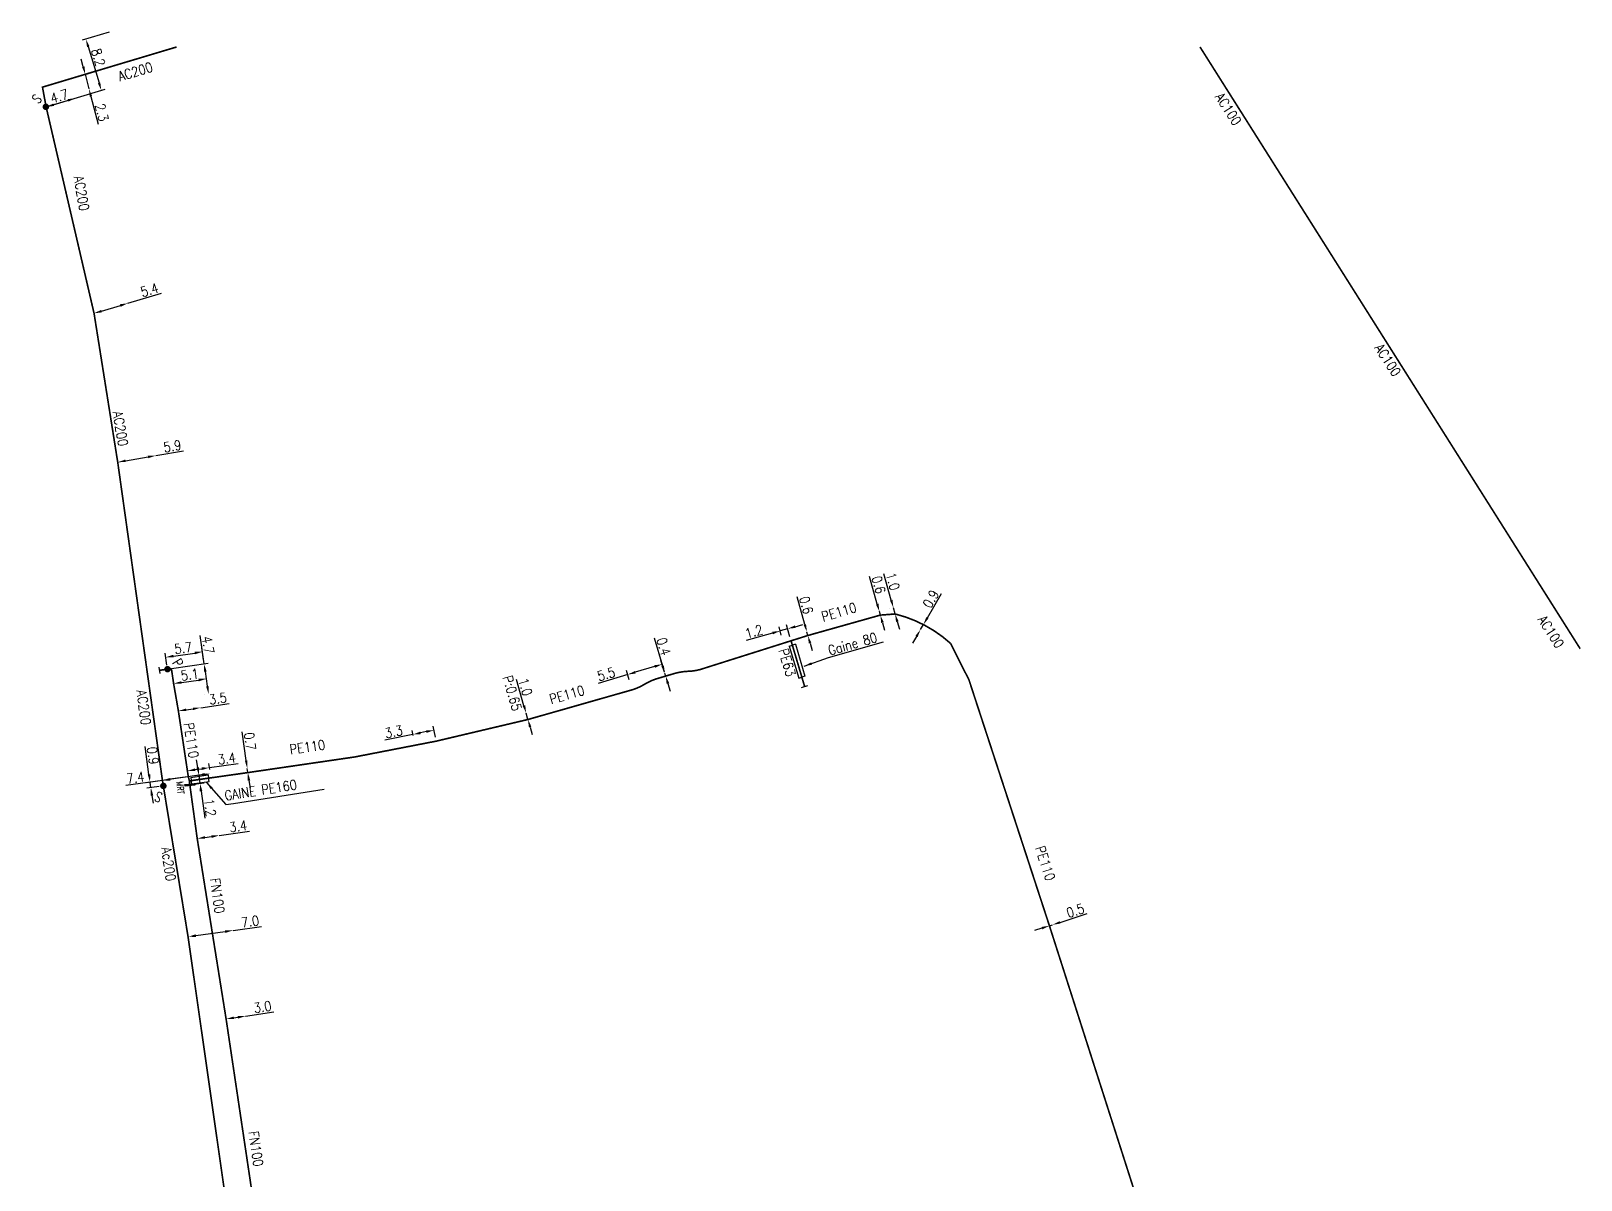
# Model space of a CAD drawing. Header units: millimetres. Extents: x 100511 to 101004, y 121645 to 122002.
# Drawn here: x 100763 to 101000.1, y 121826.7 to 122002.4 of the extents above; entities that cross this region are included whole.
import ezdxf
from ezdxf.enums import TextEntityAlignment as Align

# ---------------------------------------------------------------- set-up
doc = ezdxf.new("R2010")
doc.units = ezdxf.units.MM
doc.header["$PDMODE"] = 34
for name, pattern in [('L_25_AP', [2000, 1000, 1000]), ('L_25_FN', [2000, 1000, 1000]), ('L_25_PE', [2000, 1000, 1000])]:
    doc.linetypes.add(name, pattern=pattern)
doc.layers.get('0').update_dxf_attribs({"linetype": 'CONTINUOUS'})
doc.layers.get('Defpoints').update_dxf_attribs({"linetype": 'CONTINUOUS'})
for name, color, linetype in [('L_150', 1, 'CONTINUOUS'), ('L_300', 7, 'CONTINUOUS'), ('L_340', 7, 'CONTINUOUS'), ('L_400', 7, 'CONTINUOUS')]:
    doc.layers.add(name, color=color, linetype=linetype)
doc.styles.add('G_ROMANS', font='ROMANS.SHX', dxfattribs={"width": 0.75})
doc.styles.get("Standard").update_dxf_attribs({"font": 'romans.shx', "width": 0.85})
doc.dimstyles.get("Standard").update_dxf_attribs({"dimtxt": 1.5, "dimasz": 1.2, "dimexe": 0.625, "dimexo": 0.625, "dimgap": 0.25, "dimtad": 1, "dimdec": 1, "dimzin": 0, "dimdsep": 46, "dimtxsty": 'Standard', "dimcen": -0.5, "dimadec": 0, "dimazin": 0, "dimtfac": 1, "dimtdec": 1, "dimtmove": 0, "dimatfit": 3, "dimfxl": 1, "dimtolj": 1, "dimtzin": 0, "dimarcsym": 0})

# ---------------------------------------------------------------- blocks, each defined once
blk = doc.blocks.new('*D0')
at = {"layer": 'Defpoints', "color": 0, "linetype": 'Continuous'}
for p in [(100790.32, 121889.77), (100790.46, 121888.85), (100787.09, 121888.36)]:
    blk.add_point(p, dxfattribs=at)
at = {"layer": 'L_150', "color": 0, "linetype": 'Continuous', "lineweight": -2}
for p, q in [((100787, 121888.98), (100786.87, 121889.9)), ((100788.15, 121889.46), (100789.14, 121889.6)), ((100790.37, 121889.47), (100790.23, 121890.39)), ((100790.32, 121889.77), (100794.71, 121890.41))]:
    blk.add_line(p, q, dxfattribs=at)
at = {"layer": 'L_150', "color": 0, "linetype": 'Continuous'}
for points in [[(100788.12, 121889.65), (100788.17, 121889.26), (100786.96, 121889.28)], [(100789.11, 121889.8), (100789.16, 121889.4), (100790.32, 121889.77)]]:
    blk.add_solid(points, dxfattribs=at)
at = {"layer": 'L_150', "color": 0, "linetype": 'Continuous', "insert": (100792.97, 121891.17), "char_height": 1.5, "attachment_point": 5, "rotation": 8.2582}
blk.add_mtext('\\A1;3.4', dxfattribs=at)
blk = doc.blocks.new('*D1')
at = {"layer": 'Defpoints', "color": 0, "linetype": 'Continuous'}
for p in [(100785.57, 121898.44), (100788.99, 121898.94), (100788.99, 121898.94)]:
    blk.add_point(p, dxfattribs=at)
at = {"layer": 'L_150', "color": 0, "linetype": 'Continuous', "lineweight": -2}
for p, q in [((100786.76, 121898.61), (100787.81, 121898.77)), ((100788.99, 121898.94), (100793.32, 121899.57))]:
    blk.add_line(p, q, dxfattribs=at)
at = {"layer": 'L_150', "color": 0, "linetype": 'Continuous'}
for points in [[(100786.73, 121898.81), (100786.79, 121898.42), (100785.57, 121898.44)], [(100787.78, 121898.96), (100787.83, 121898.57), (100788.99, 121898.94)]]:
    blk.add_solid(points, dxfattribs=at)
at = {"layer": 'L_150', "color": 0, "linetype": 'Continuous', "insert": (100791.61, 121900.33), "char_height": 1.5, "attachment_point": 5, "rotation": 8.2582}
blk.add_mtext('\\A1;3.5', dxfattribs=at)
blk = doc.blocks.new('*D2')
at = {"layer": 'Defpoints', "color": 0, "linetype": 'Continuous'}
for p in [(100789.86, 121903.35), (100789.86, 121903.35), (100784.84, 121902.62)]:
    blk.add_point(p, dxfattribs=at)
at = {"layer": 'L_150', "color": 0, "linetype": 'Continuous', "lineweight": -2}
blk.add_line((100786.03, 121902.79), (100788.67, 121903.17), dxfattribs=at)
at = {"layer": 'L_150', "color": 0, "linetype": 'Continuous'}
for points in [[(100786, 121902.99), (100786.06, 121902.59), (100784.84, 121902.62)], [(100788.64, 121903.37), (100788.7, 121902.97), (100789.86, 121903.35)]]:
    blk.add_solid(points, dxfattribs=at)
at = {"layer": 'L_150', "color": 0, "linetype": 'Continuous', "insert": (100787.31, 121903.99), "char_height": 1.5, "attachment_point": 5, "rotation": 8.2594}
blk.add_mtext('\\A1;5.1', dxfattribs=at)
blk = doc.blocks.new('*D3')
at = {"layer": 'Defpoints', "color": 0, "linetype": 'Continuous'}
for p in [(100783.91, 121904.83), (100790.19, 121901.02), (100790.19, 121901.02)]:
    blk.add_point(p, dxfattribs=at)
at = {"layer": 'L_300', "color": 0, "linetype": 'Continuous', "lineweight": -2}
for p, q in [((100789.52, 121905.64), (100788.9, 121909.97)), ((100784.53, 121904.92), (100790.14, 121905.73)), ((100790.02, 121902.21), (100789.7, 121904.45)), ((100789.58, 121900.93), (100789.58, 121900.93))]:
    blk.add_line(p, q, dxfattribs=at)
at = {"layer": 'L_300', "color": 0, "linetype": 'Continuous'}
for points in [[(100789.89, 121904.48), (100789.5, 121904.43), (100789.52, 121905.64)], [(100790.22, 121902.24), (100789.82, 121902.18), (100790.19, 121901.02)]]:
    blk.add_solid(points, dxfattribs=at)
at = {"layer": 'L_300', "color": 0, "linetype": 'Continuous', "insert": (100790.11, 121908.54), "char_height": 1.5, "attachment_point": 5, "rotation": 278.2594}
blk.add_mtext('\\A1;4.7', dxfattribs=at)
blk = doc.blocks.new('*D4')
at = {"layer": 'Defpoints', "color": 0, "linetype": 'Continuous'}
for p in [(100789.26, 121907.48), (100789.52, 121905.64), (100783.91, 121904.83)]:
    blk.add_point(p, dxfattribs=at)
at = {"layer": 'L_300', "color": 0, "linetype": 'Continuous', "lineweight": -2}
for p, q in [((100789.43, 121906.26), (100789.17, 121908.09)), ((100783.82, 121905.45), (100783.56, 121907.28)), ((100784.83, 121906.83), (100788.07, 121907.3))]:
    blk.add_line(p, q, dxfattribs=at)
at = {"layer": 'L_300', "color": 0, "linetype": 'Continuous'}
for points in [[(100784.8, 121907.03), (100784.86, 121906.64), (100783.65, 121906.66)], [(100788.04, 121907.5), (100788.1, 121907.11), (100789.26, 121907.48)]]:
    blk.add_solid(points, dxfattribs=at)
at = {"layer": 'L_300', "color": 0, "linetype": 'Continuous', "insert": (100786.31, 121908.06), "char_height": 1.5, "attachment_point": 5, "rotation": 8.2594}
blk.add_mtext('\\A1;5.7', dxfattribs=at)
blk = doc.blocks.new('L_300_12')
at = {"color": 0, "linetype": 'Continuous', "const_width": 0.497, "flags": 128}
blk.add_lwpolyline([(-0.25, 0, 1), (0.25, 0, 1)], format="xyb", close=True, dxfattribs=at)
at = {"color": 0, "linetype": 'Continuous', "style": 'G_ROMANS', "width": 0.75}
blk.add_text('P', height=1.5, dxfattribs=at).set_placement((0, 1.85), align=Align.MIDDLE)
at = {"color": 0, "linetype": 'Continuous', "style": 'G_ROMANS', "width": 0.75, "flags": 3}
for tag, p in [('DEF_LEG', (0, -5)), ('DEF_COUP', (0, -7.5)), ('DEF_TYPE', (0, -10))]:
    blk.add_attdef(tag, text='', height=1.2, dxfattribs=at).set_placement(p, align=Align.MIDDLE)
blk = doc.blocks.new('L_340_07')
at = {"color": 0, "linetype": 'Continuous', "const_width": 0.25, "flags": 128}
blk.add_lwpolyline([(0, 0), (1.25, 0)], dxfattribs=at)
at = {"color": 0, "linetype": 'Continuous', "flags": 128}
blk.add_lwpolyline([(1.25, -0.5), (1.25, 0.5)], dxfattribs=at)
at = {"color": 0, "linetype": 'Continuous', "style": 'G_ROMANS', "width": 0.75, "flags": 3}
for tag, p in [('DEF_LEG', (0.72, -3.47)), ('DEF_COUP', (0.72, -5.97)), ('DEF_TYPE', (0.72, -8.47))]:
    blk.add_attdef(tag, text='', height=1.2, dxfattribs=at).set_placement(p, align=Align.MIDDLE)
blk = doc.blocks.new('*D7')
at = {"layer": 'Defpoints', "color": 0, "linetype": 'Continuous'}
for p in [(100796.11, 121889.65), (100796.11, 121889.65), (100796.2, 121889.01)]:
    blk.add_point(p, dxfattribs=at)
at = {"layer": 'L_150', "color": 0, "linetype": 'Continuous', "lineweight": -2}
for p, q in [((100795.94, 121890.84), (100795.31, 121895.23)), ((100796.2, 121889.01), (100796.11, 121889.65)), ((100796.37, 121887.82), (100796.53, 121886.64))]:
    blk.add_line(p, q, dxfattribs=at)
at = {"layer": 'L_150', "color": 0, "linetype": 'Continuous'}
for points in [[(100796.13, 121890.87), (100795.74, 121890.81), (100796.11, 121889.65)], [(100796.56, 121887.85), (100796.17, 121887.79), (100796.2, 121889.01)]]:
    blk.add_solid(points, dxfattribs=at)
at = {"layer": 'L_150', "color": 0, "linetype": 'Continuous', "insert": (100796.53, 121893.8), "char_height": 1.5, "attachment_point": 5, "rotation": 278.0944}
blk.add_mtext('\\A1;0.7', dxfattribs=at)
blk = doc.blocks.new('*D8')
at = {"layer": 'Defpoints', "color": 0, "linetype": 'Continuous'}
for p in [(100788.7, 121888.6), (100790.46, 121888.85), (100787.32, 121887.15)]:
    blk.add_point(p, dxfattribs=at)
at = {"layer": 'L_340', "color": 0, "linetype": 'Continuous', "lineweight": -2}
for p, q in [((100788.53, 121889.79), (100788.36, 121890.98)), ((100789.84, 121888.76), (100788.08, 121888.51)), ((100788.7, 121888.6), (100788.87, 121887.37)), ((100787.94, 121887.24), (100789.49, 121887.46)), ((100789.04, 121886.18), (100789.63, 121882.04))]:
    blk.add_line(p, q, dxfattribs=at)
at = {"layer": 'L_340', "color": 0, "linetype": 'Continuous'}
for points in [[(100788.73, 121889.82), (100788.33, 121889.76), (100788.7, 121888.6)], [(100789.24, 121886.21), (100788.84, 121886.15), (100788.87, 121887.37)]]:
    blk.add_solid(points, dxfattribs=at)
at = {"layer": 'L_340', "color": 0, "linetype": 'Continuous', "insert": (100790.41, 121883.66), "char_height": 1.5, "attachment_point": 5, "rotation": 278.0944}
blk.add_mtext('\\A1;1.2', dxfattribs=at)
blk = doc.blocks.new('*D9')
at = {"layer": 'Defpoints', "color": 0, "linetype": 'Continuous'}
for p in [(100791.81, 121879.38), (100791.81, 121879.38), (100788.45, 121878.91)]:
    blk.add_point(p, dxfattribs=at)
at = {"layer": 'L_150', "color": 0, "linetype": 'Continuous', "lineweight": -2}
for p, q in [((100789.63, 121879.08), (100790.62, 121879.22)), ((100791.81, 121879.38), (100796.45, 121880.04))]:
    blk.add_line(p, q, dxfattribs=at)
at = {"layer": 'L_150', "color": 0, "linetype": 'Continuous'}
for points in [[(100789.61, 121879.28), (100789.66, 121878.88), (100788.45, 121878.91)], [(100790.6, 121879.42), (100790.65, 121879.02), (100791.81, 121879.38)]]:
    blk.add_solid(points, dxfattribs=at)
at = {"layer": 'L_150', "color": 0, "linetype": 'Continuous', "insert": (100794.71, 121880.8), "char_height": 1.5, "attachment_point": 5, "rotation": 8.0102}
blk.add_mtext('\\A1;3.4', dxfattribs=at)
blk = doc.blocks.new('L_340_17')
at = {"linetype": 'Continuous'}
blk.add_hatch(color=0, dxfattribs=at).paths.add_polyline_path([(0.125, 0.75), (-0.125, 0.75), (-0.125, -0.75), (0.125, -0.75)])
at = {"color": 0, "linetype": 'Continuous'}
blk.add_lwpolyline([(-0.125, 0.75), (0.125, 0.75), (0.125, -0.75), (-0.125, -0.75)], close=True, dxfattribs=at)
at = {"color": 0, "linetype": 'Continuous', "width": 0.75}
for tag, height, flags, p in [('MRT', 1.5, 8, (0, 3)), ('DEF_LEG', 1.2, 3, (0, -5)), ('DEF_COUP', 1.2, 3, (0, -7.5)), ('DEF_TYPE', 1.2, 3, (0, -10))]:
    blk.add_attdef(tag, text='', height=height, dxfattribs=dict(at, flags=flags)).set_placement(p, align=Align.MIDDLE)
blk = doc.blocks.new('*D21')
at = {"layer": 'Defpoints', "color": 0, "linetype": 'Continuous'}
for p in [(100771.32, 121995.82), (100771.89, 121993.59), (100771.89, 121993.59)]:
    blk.add_point(p, dxfattribs=at)
at = {"layer": 'L_150', "color": 0, "linetype": 'Continuous', "lineweight": -2}
for p, q in [((100771.02, 121996.98), (100770.72, 121998.14)), ((100771.32, 121995.82), (100771.89, 121993.59)), ((100772.19, 121992.43), (100773.28, 121988.2))]:
    blk.add_line(p, q, dxfattribs=at)
at = {"layer": 'L_150', "color": 0, "linetype": 'Continuous'}
for points in [[(100771.22, 121997.03), (100770.83, 121996.93), (100771.32, 121995.82)], [(100772.38, 121992.48), (100772, 121992.38), (100771.89, 121993.59)]]:
    blk.add_solid(points, dxfattribs=at)
at = {"layer": 'L_150', "color": 0, "linetype": 'Continuous', "insert": (100773.85, 121989.98), "char_height": 1.5, "attachment_point": 5, "rotation": 284.3914}
blk.add_mtext('\\A1;2.3', dxfattribs=at)
blk = doc.blocks.new('L_300_11')
at = {"color": 0, "linetype": 'Continuous', "const_width": 0.497, "flags": 128}
blk.add_lwpolyline([(-0.25, 0, 1), (0.25, 0, 1)], format="xyb", close=True, dxfattribs=at)
at = {"color": 0, "linetype": 'Continuous', "style": 'G_ROMANS', "width": 0.75}
blk.add_text('S', height=1.5, dxfattribs=at).set_placement((0, 1.85), align=Align.MIDDLE)
at = {"color": 0, "linetype": 'Continuous', "width": 0.75, "flags": 3}
for tag, p in [('DEF_LEG', (0, -5)), ('DEF_COUP', (0, -7.5)), ('DEF_TYPE', (0, -10))]:
    blk.add_attdef(tag, text='', height=1.2, dxfattribs=at).set_placement(p, align=Align.MIDDLE)
blk = doc.blocks.new('*D88')
at = {"layer": 'Defpoints', "color": 0, "linetype": 'Continuous'}
for p in [(100777.84, 121960.8), (100777.84, 121960.8), (100772.67, 121959.26)]:
    blk.add_point(p, dxfattribs=at)
at = {"layer": 'L_150', "color": 0, "linetype": 'Continuous', "lineweight": -2}
for p, q in [((100777.84, 121960.8), (100782.99, 121962.34)), ((100773.82, 121959.6), (100776.69, 121960.46))]:
    blk.add_line(p, q, dxfattribs=at)
at = {"layer": 'L_150', "color": 0, "linetype": 'Continuous'}
for points in [[(100773.76, 121959.79), (100773.87, 121959.41), (100772.67, 121959.26)], [(100776.63, 121960.65), (100776.75, 121960.27), (100777.84, 121960.8)]]:
    blk.add_solid(points, dxfattribs=at)
at = {"layer": 'L_150', "color": 0, "linetype": 'Continuous', "insert": (100781.16, 121962.84), "char_height": 1.5, "attachment_point": 5, "rotation": 16.6191}
blk.add_mtext('\\A1;5.4', dxfattribs=at)
blk = doc.blocks.new('*D89')
at = {"layer": 'Defpoints', "color": 0, "linetype": 'Continuous'}
for p in [(100776.29, 121936.49), (100782.11, 121937.49), (100782.11, 121937.49)]:
    blk.add_point(p, dxfattribs=at)
at = {"layer": 'L_150', "color": 0, "linetype": 'Continuous', "lineweight": -2}
for p, q in [((100777.48, 121936.69), (100780.93, 121937.29)), ((100782.11, 121937.49), (100786.36, 121938.22)), ((100782.21, 121936.87), (100782.21, 121936.87)), ((100776.4, 121935.88), (100776.4, 121935.88))]:
    blk.add_line(p, q, dxfattribs=at)
at = {"layer": 'L_150', "color": 0, "linetype": 'Continuous'}
for points in [[(100777.44, 121936.89), (100777.51, 121936.5), (100776.29, 121936.49)], [(100780.89, 121937.48), (100780.96, 121937.09), (100782.11, 121937.49)]]:
    blk.add_solid(points, dxfattribs=at)
at = {"layer": 'L_150', "color": 0, "linetype": 'Continuous', "insert": (100784.66, 121938.94), "char_height": 1.5, "attachment_point": 5, "rotation": 9.7146}
blk.add_mtext('\\A1;5.9', dxfattribs=at)
blk = doc.blocks.new('*D90')
at = {"layer": 'Defpoints', "color": 0, "linetype": 'Continuous'}
for p in [(100790.46, 121888.85), (100790.46, 121888.85), (100783.13, 121887.81)]:
    blk.add_point(p, dxfattribs=at)
at = {"layer": 'L_150', "color": 0, "linetype": 'Continuous', "lineweight": -2}
for p, q in [((100789.27, 121888.68), (100784.32, 121887.98)), ((100783.13, 121887.81), (100777.55, 121887.02))]:
    blk.add_line(p, q, dxfattribs=at)
at = {"layer": 'L_150', "color": 0, "linetype": 'Continuous'}
for points in [[(100789.24, 121888.88), (100789.3, 121888.49), (100790.46, 121888.85)], [(100784.29, 121888.18), (100784.35, 121887.78), (100783.13, 121887.81)]]:
    blk.add_solid(points, dxfattribs=at)
at = {"layer": 'L_150', "color": 0, "linetype": 'Continuous', "insert": (100779.01, 121888.23), "char_height": 1.5, "attachment_point": 5, "rotation": 8.089}
blk.add_mtext('\\A1;7.4', dxfattribs=at)
blk = doc.blocks.new('*D91')
at = {"layer": 'Defpoints', "color": 0, "linetype": 'Continuous'}
for p in [(100790.46, 121888.85), (100781.24, 121887.54), (100783.27, 121886.97)]:
    blk.add_point(p, dxfattribs=at)
at = {"layer": 'L_300', "color": 0, "linetype": 'Continuous', "lineweight": -2}
for p, q in [((100781.07, 121888.73), (100780.47, 121893)), ((100789.84, 121888.76), (100780.63, 121887.45)), ((100782.65, 121886.88), (100780.74, 121886.61)), ((100781.36, 121886.7), (100781.24, 121887.54)), ((100781.53, 121885.51), (100781.7, 121884.32))]:
    blk.add_line(p, q, dxfattribs=at)
at = {"layer": 'L_300', "color": 0, "linetype": 'Continuous'}
for points in [[(100781.27, 121888.76), (100780.88, 121888.7), (100781.24, 121887.54)], [(100781.73, 121885.54), (100781.33, 121885.48), (100781.36, 121886.7)]]:
    blk.add_solid(points, dxfattribs=at)
at = {"layer": 'L_300', "color": 0, "linetype": 'Continuous', "insert": (100781.68, 121891.6), "char_height": 1.5, "attachment_point": 5, "rotation": 278.089}
blk.add_mtext('\\A1;0.9', dxfattribs=at)
blk = doc.blocks.new('*D92')
at = {"layer": 'Defpoints', "color": 0, "linetype": 'Continuous'}
for p in [(100793.93, 121864.86), (100793.93, 121864.86), (100787.05, 121863.9)]:
    blk.add_point(p, dxfattribs=at)
at = {"layer": 'L_150', "color": 0, "linetype": 'Continuous', "lineweight": -2}
for p, q in [((100793.93, 121864.86), (100798.26, 121865.46)), ((100788.23, 121864.07), (100792.74, 121864.69))]:
    blk.add_line(p, q, dxfattribs=at)
at = {"layer": 'L_150', "color": 0, "linetype": 'Continuous'}
for points in [[(100792.71, 121864.89), (100792.77, 121864.49), (100793.93, 121864.86)], [(100788.21, 121864.27), (100788.26, 121863.87), (100787.05, 121863.9)]]:
    blk.add_solid(points, dxfattribs=at)
at = {"layer": 'L_150', "color": 0, "linetype": 'Continuous', "insert": (100796.55, 121866.23), "char_height": 1.5, "attachment_point": 5, "rotation": 7.8854}
blk.add_mtext('\\A1;7.0', dxfattribs=at)
blk = doc.blocks.new('*D101')
at = {"layer": 'Defpoints', "color": 0, "linetype": 'Continuous'}
for p in [(100792.87, 121851.32), (100795.84, 121851.76), (100795.84, 121851.76)]:
    blk.add_point(p, dxfattribs=at)
at = {"layer": 'L_150', "color": 0, "linetype": 'Continuous', "lineweight": -2}
for p, q in [((100794.06, 121851.49), (100794.65, 121851.58)), ((100795.84, 121851.76), (100800.16, 121852.41))]:
    blk.add_line(p, q, dxfattribs=at)
at = {"layer": 'L_150', "color": 0, "linetype": 'Continuous'}
for points in [[(100794.03, 121851.69), (100794.09, 121851.3), (100792.87, 121851.32)], [(100794.62, 121851.78), (100794.68, 121851.38), (100795.84, 121851.76)]]:
    blk.add_solid(points, dxfattribs=at)
at = {"layer": 'L_150', "color": 0, "linetype": 'Continuous', "insert": (100798.45, 121853.16), "char_height": 1.5, "attachment_point": 5, "rotation": 8.4939}
blk.add_mtext('\\A1;3.0', dxfattribs=at)
blk = doc.blocks.new('*D104')
at = {"layer": 'Defpoints', "color": 0, "linetype": 'Continuous'}
for p in [(100918.81, 121865.58), (100919.29, 121865.73), (100919.29, 121865.73)]:
    blk.add_point(p, dxfattribs=at)
at = {"layer": 'L_150', "color": 0, "linetype": 'Continuous', "lineweight": -2}
for p, q in [((100920.43, 121866.1), (100924.59, 121867.43)), ((100917.67, 121865.21), (100916.53, 121864.84)), ((100918.81, 121865.58), (100919.29, 121865.73))]:
    blk.add_line(p, q, dxfattribs=at)
at = {"layer": 'L_150', "color": 0, "linetype": 'Continuous'}
for points in [[(100917.61, 121865.4), (100917.73, 121865.02), (100918.81, 121865.58)], [(100920.37, 121866.29), (100920.49, 121865.91), (100919.29, 121865.73)]]:
    blk.add_solid(points, dxfattribs=at)
at = {"layer": 'L_150', "color": 0, "linetype": 'Continuous', "insert": (100922.78, 121867.9), "char_height": 1.5, "attachment_point": 5, "rotation": 17.8146}
blk.add_mtext('\\A1;0.5', dxfattribs=at)
blk = doc.blocks.new('*D108')
at = {"layer": 'Defpoints', "color": 0, "linetype": 'Continuous'}
for p in [(100821.44, 121894.84), (100821.6, 121894.08), (100825.02, 121893.82)]:
    blk.add_point(p, dxfattribs=at)
at = {"layer": 'L_150', "color": 0, "linetype": 'Continuous', "lineweight": -2}
for p, q in [((100824.9, 121894.44), (100824.54, 121896.12)), ((100821.44, 121894.84), (100817.16, 121893.95)), ((100821.47, 121894.69), (100821.31, 121895.45)), ((100823.5, 121895.27), (100822.62, 121895.08))]:
    blk.add_line(p, q, dxfattribs=at)
at = {"layer": 'L_150', "color": 0, "linetype": 'Continuous'}
for points in [[(100822.58, 121895.28), (100822.66, 121894.89), (100821.44, 121894.84)], [(100823.46, 121895.46), (100823.54, 121895.07), (100824.67, 121895.51)]]:
    blk.add_solid(points, dxfattribs=at)
at = {"layer": 'L_150', "color": 0, "linetype": 'Continuous', "insert": (100818.51, 121895.25), "char_height": 1.5, "attachment_point": 5, "rotation": 11.7662}
blk.add_mtext('\\A1;3.3', dxfattribs=at)
blk = doc.blocks.new('*D109')
at = {"layer": 'Defpoints', "color": 0, "linetype": 'Continuous'}
for p in [(100838.77, 121898.09), (100838.77, 121898.09), (100839.04, 121897.13)]:
    blk.add_point(p, dxfattribs=at)
at = {"layer": 'L_150', "color": 0, "linetype": 'Continuous', "lineweight": -2}
for p, q in [((100838.43, 121899.24), (100837.27, 121903.27)), ((100839.04, 121897.13), (100838.77, 121898.09)), ((100839.38, 121895.98), (100839.71, 121894.82))]:
    blk.add_line(p, q, dxfattribs=at)
at = {"layer": 'L_150', "color": 0, "linetype": 'Continuous'}
for points in [[(100838.63, 121899.3), (100838.24, 121899.19), (100838.77, 121898.09)], [(100839.57, 121896.03), (100839.19, 121895.92), (100839.04, 121897.13)]]:
    blk.add_solid(points, dxfattribs=at)
at = {"layer": 'L_150', "color": 0, "linetype": 'Continuous', "insert": (100838.65, 121902.11), "char_height": 1.5, "attachment_point": 5, "rotation": 286.1081}
blk.add_mtext('\\A1;1.0', dxfattribs=at)
blk = doc.blocks.new('*D110')
at = {"layer": 'Defpoints', "color": 0, "linetype": 'Continuous'}
for p in [(100854.3, 121904.01), (100860.11, 121903.77), (100854.73, 121902.58)]:
    blk.add_point(p, dxfattribs=at)
at = {"layer": 'L_150', "color": 0, "linetype": 'Continuous', "lineweight": -2}
for p, q in [((100858.42, 121905.24), (100855.45, 121904.35)), ((100859.93, 121904.37), (100859.39, 121906.18)), ((100854.3, 121904.01), (100849.78, 121902.65)), ((100854.55, 121903.18), (100854.12, 121904.6))]:
    blk.add_line(p, q, dxfattribs=at)
at = {"layer": 'L_150', "color": 0, "linetype": 'Continuous'}
for points in [[(100858.36, 121905.43), (100858.48, 121905.04), (100859.57, 121905.58)], [(100855.39, 121904.54), (100855.51, 121904.16), (100854.3, 121904.01)]]:
    blk.add_solid(points, dxfattribs=at)
at = {"layer": 'L_150', "color": 0, "linetype": 'Continuous', "insert": (100851.01, 121904.07), "char_height": 1.5, "attachment_point": 5, "rotation": 16.6301}
blk.add_mtext('\\A1;5.5', dxfattribs=at)
blk = doc.blocks.new('*D111')
at = {"layer": 'Defpoints', "color": 0, "linetype": 'Continuous'}
for p in [(100860, 121904.16), (100860, 121904.16), (100860.11, 121903.77)]:
    blk.add_point(p, dxfattribs=at)
at = {"layer": 'L_150', "color": 0, "linetype": 'Continuous', "lineweight": -2}
for p, q in [((100859.65, 121905.31), (100858.38, 121909.55)), ((100860.11, 121903.77), (100860, 121904.16)), ((100860.45, 121902.62), (100860.8, 121901.47))]:
    blk.add_line(p, q, dxfattribs=at)
at = {"layer": 'L_150', "color": 0, "linetype": 'Continuous'}
for points in [[(100859.84, 121905.36), (100859.46, 121905.25), (100860, 121904.16)], [(100860.65, 121902.68), (100860.26, 121902.57), (100860.11, 121903.77)]]:
    blk.add_solid(points, dxfattribs=at)
at = {"layer": 'L_150', "color": 0, "linetype": 'Continuous', "insert": (100859.8, 121908.29), "char_height": 1.5, "attachment_point": 5, "rotation": 286.6301}
blk.add_mtext('\\A1;0.4', dxfattribs=at)
blk = doc.blocks.new('*D112')
at = {"layer": 'Defpoints', "color": 0, "linetype": 'Continuous'}
for p in [(100877.62, 121910.68), (100877.96, 121909.45), (100879.29, 121909.17)]:
    blk.add_point(p, dxfattribs=at)
at = {"layer": 'L_150', "color": 0, "linetype": 'Continuous', "lineweight": -2}
for p, q in [((100876.46, 121910.36), (100872.43, 121909.22)), ((100877.8, 121910.05), (100877.45, 121911.28)), ((100878.77, 121911.01), (100877.62, 121910.68)), ((100879.12, 121909.77), (100878.6, 121911.61)), ((100879.93, 121911.33), (100881.08, 121911.66))]:
    blk.add_line(p, q, dxfattribs=at)
at = {"layer": 'L_150', "color": 0, "linetype": 'Continuous'}
for points in [[(100876.41, 121910.55), (100876.52, 121910.16), (100877.62, 121910.68)], [(100879.87, 121911.52), (100879.98, 121911.14), (100878.77, 121911.01)]]:
    blk.add_solid(points, dxfattribs=at)
at = {"layer": 'L_150', "color": 0, "linetype": 'Continuous', "insert": (100873.6, 121910.59), "char_height": 1.5, "attachment_point": 5, "rotation": 15.7235}
blk.add_mtext('\\A1;1.2', dxfattribs=at)
blk = doc.blocks.new('*D113')
at = {"layer": 'Defpoints', "color": 0, "linetype": 'Continuous'}
for p in [(100881.72, 121910.51), (100881.72, 121910.51), (100881.86, 121909.98)]:
    blk.add_point(p, dxfattribs=at)
at = {"layer": 'L_150', "color": 0, "linetype": 'Continuous', "lineweight": -2}
for p, q in [((100881.39, 121911.66), (100880.21, 121915.87)), ((100881.86, 121909.98), (100881.72, 121910.51)), ((100882.19, 121908.82), (100882.51, 121907.67))]:
    blk.add_line(p, q, dxfattribs=at)
at = {"layer": 'L_150', "color": 0, "linetype": 'Continuous'}
for points in [[(100881.58, 121911.72), (100881.2, 121911.61), (100881.72, 121910.51)], [(100882.38, 121908.88), (100882, 121908.77), (100881.86, 121909.98)]]:
    blk.add_solid(points, dxfattribs=at)
at = {"layer": 'L_150', "color": 0, "linetype": 'Continuous', "insert": (100881.6, 121914.62), "char_height": 1.5, "attachment_point": 5, "rotation": 285.7258}
blk.add_mtext('\\A1;0.6', dxfattribs=at)
blk = doc.blocks.new('*D114')
at = {"layer": 'Defpoints', "color": 0, "linetype": 'Continuous'}
for p in [(100894.94, 121914.23), (100894.94, 121914.23), (100895.21, 121913.27)]:
    blk.add_point(p, dxfattribs=at)
at = {"layer": 'L_150', "color": 0, "linetype": 'Continuous', "lineweight": -2}
for p, q in [((100894.62, 121915.39), (100893.48, 121919.42)), ((100894.34, 121914.06), (100894.34, 121914.06)), ((100894.61, 121913.1), (100894.61, 121913.1)), ((100895.21, 121913.27), (100894.94, 121914.23)), ((100895.54, 121912.11), (100895.86, 121910.96))]:
    blk.add_line(p, q, dxfattribs=at)
at = {"layer": 'L_150', "color": 0, "linetype": 'Continuous'}
for points in [[(100894.81, 121915.44), (100894.42, 121915.33), (100894.94, 121914.23)], [(100895.73, 121912.17), (100895.34, 121912.06), (100895.21, 121913.27)]]:
    blk.add_solid(points, dxfattribs=at)
at = {"layer": 'L_150', "color": 0, "linetype": 'Continuous', "insert": (100894.85, 121918.25), "char_height": 1.5, "attachment_point": 5, "rotation": 285.7235}
blk.add_mtext('\\A1;1.0', dxfattribs=at)
blk = doc.blocks.new('*D115')
at = {"layer": 'Defpoints', "color": 0, "linetype": 'Continuous'}
for p in [(100892.8, 121913.63), (100892.8, 121913.63), (100892.95, 121913.1)]:
    blk.add_point(p, dxfattribs=at)
at = {"layer": 'L_150', "color": 0, "linetype": 'Continuous', "lineweight": -2}
for p, q in [((100892.47, 121914.78), (100891.29, 121918.99)), ((100892.95, 121913.1), (100892.8, 121913.63)), ((100893.27, 121911.94), (100893.6, 121910.79))]:
    blk.add_line(p, q, dxfattribs=at)
at = {"layer": 'L_150', "color": 0, "linetype": 'Continuous'}
for points in [[(100892.67, 121914.84), (100892.28, 121914.73), (100892.8, 121913.63)], [(100893.47, 121912), (100893.08, 121911.89), (100892.95, 121913.1)]]:
    blk.add_solid(points, dxfattribs=at)
at = {"layer": 'L_150', "color": 0, "linetype": 'Continuous', "insert": (100892.68, 121917.74), "char_height": 1.5, "attachment_point": 5, "rotation": 285.7258}
blk.add_mtext('\\A1;0.6', dxfattribs=at)
blk = doc.blocks.new('*D116')
at = {"layer": 'Defpoints', "color": 0, "linetype": 'Continuous'}
for p in [(100899.09, 121910.88), (100899.54, 121911.65), (100899.54, 121911.65)]:
    blk.add_point(p, dxfattribs=at)
at = {"layer": 'L_150', "color": 0, "linetype": 'Continuous', "lineweight": -2}
for p, q in [((100900.15, 121912.69), (100902.32, 121916.41)), ((100899.09, 121910.88), (100899.54, 121911.65)), ((100898.48, 121909.84), (100897.87, 121908.81))]:
    blk.add_line(p, q, dxfattribs=at)
at = {"layer": 'L_150', "color": 0, "linetype": 'Continuous'}
for points in [[(100899.97, 121912.79), (100900.32, 121912.59), (100899.54, 121911.65)], [(100898.31, 121909.94), (100898.65, 121909.74), (100899.09, 121910.88)]]:
    blk.add_solid(points, dxfattribs=at)
at = {"layer": 'L_150', "color": 0, "linetype": 'Continuous', "insert": (100900.67, 121915.57), "char_height": 1.5, "attachment_point": 5, "rotation": 59.6876}
blk.add_mtext('\\A1;0.9', dxfattribs=at)
blk = doc.blocks.new('*D119')
at = {"layer": 'Defpoints', "color": 0, "linetype": 'Continuous'}
for p in [(100775.57, 122002.45), (100773.78, 121993.35), (100765.31, 121990.82)]:
    blk.add_point(p, dxfattribs=at)
at = {"layer": 'L_300', "color": 0, "linetype": 'Continuous', "lineweight": -2}
for p, q in [((100774.97, 122002.27), (100770.84, 122001.03)), ((100771.78, 122000.06), (100773.44, 121994.5)), ((100765.91, 121991), (100774.38, 121993.53))]:
    blk.add_line(p, q, dxfattribs=at)
at = {"layer": 'L_300', "color": 0, "linetype": 'Continuous'}
for points in [[(100771.97, 122000.12), (100771.59, 122000), (100771.43, 122001.21)], [(100773.63, 121994.56), (100773.25, 121994.45), (100773.78, 121993.35)]]:
    blk.add_solid(points, dxfattribs=at)
at = {"layer": 'L_300', "color": 0, "linetype": 'Continuous', "insert": (100773.31, 121998.41), "char_height": 1.5, "attachment_point": 5, "rotation": 286.6578}
blk.add_mtext('\\A1;8.2', dxfattribs=at)
blk = doc.blocks.new('*D120')
at = {"layer": 'Defpoints', "color": 0, "linetype": 'Continuous'}
for p in [(100765.34, 121990.83), (100765.34, 121990.83), (100769.84, 121992.17)]:
    blk.add_point(p, dxfattribs=at)
at = {"layer": 'L_300', "color": 0, "linetype": 'Continuous', "lineweight": -2}
for p, q in [((100768.69, 121991.83), (100766.49, 121991.17)), ((100765.52, 121990.23), (100765.52, 121990.23))]:
    blk.add_line(p, q, dxfattribs=at)
at = {"layer": 'L_300', "color": 0, "linetype": 'Continuous'}
for points in [[(100766.43, 121991.36), (100766.54, 121990.98), (100765.34, 121990.83)], [(100768.64, 121992.02), (100768.75, 121991.64), (100769.84, 121992.17)]]:
    blk.add_solid(points, dxfattribs=at)
at = {"layer": 'L_300', "color": 0, "linetype": 'Continuous', "insert": (100767.35, 121992.47), "char_height": 1.5, "attachment_point": 5, "rotation": 16.6578}
blk.add_mtext('\\A1;4.7', dxfattribs=at)

msp = doc.modelspace()

# ---------------------------------------------------------------- linework, layer by layer
at = {"layer": 'L_150', "linetype": 'L_25_AP', "flags": 128}
msp.add_lwpolyline([(100815.68, 121710.2, 0.25, 0.25, 0), (100816, 121710.28, 0.25, 0.25, 0), (100808.08, 121739.85, 0.25, 0.25, 0), (100800.69, 121766.83, 0.25, 0.25, 0), (100799.37, 121771.66, 0.25, 0.25, 0), (100795.51, 121795.21, 0.25, 0.25, 0), (100793.2, 121820.94, 0.25, 0.25, 0), (100787.05, 121863.9, 0.25, 0.25, 0), (100783.13, 121887.81, 0.25, 0.25, 0), (100776.29, 121936.49, 0.25, 0.25, 0), (100772.67, 121959.26, 0.25, 0.25, 0), (100772.67, 121959.26, 0.25, 0.25, 0), (100772.67, 121959.26, 0.25, 0.25, 0), (100765.34, 121990.83, 0.25, 0.25, 0), (100764.78, 121993.86, 0.25, 0.25, 0), (100771.32, 121995.82, 0.25, 0.25, 0), (100785.29, 122000, 0, 0, 0)], format="xyseb", dxfattribs=at)
at = {"layer": 'L_150', "linetype": 'L_25_AP', "const_width": 0.25, "flags": 128}
msp.add_lwpolyline([(100941.85, 122000), (101000, 121907.95)], dxfattribs=at)
at = {"layer": 'L_150', "linetype": 'L_25_PE', "flags": 128}
msp.add_lwpolyline([(100957.01, 121741.1, 0.25, 0.25, 0), (100958.37, 121741.51, 0.25, 0.25, 0), (100957.53, 121744.36, 0.25, 0.25, 0), (100955.11, 121752.29, 0.25, 0.25, 0), (100937.45, 121807.39, 0.25, 0.25, 0), (100918.81, 121865.58, 0.25, 0.25, 0), (100906.5, 121903.2, 0.25, 0.25, 0), (100903.68, 121908.78, 0.25, 0.25, 0), (100903.68, 121908.78, 0.25, 0.25, 0), (100903.68, 121908.78, 0.25, 0.25, 0), (100903.68, 121908.78, 0.25, 0.25, 0.123454), (100895.21, 121913.27, 0.25, 0.25, 0), (100895.21, 121913.27, 0.25, 0.25, 0), (100892.95, 121913.1, 0.25, 0.25, 0), (100881.86, 121909.98, 0.25, 0.25, 0), (100879.29, 121909.17, 0.25, 0.25, 0), (100865.37, 121904.77, 0.25, 0.25, -0.058565), (100863.49, 121904.5, 0.25, 0.25, 0), (100863.49, 121904.5, 0.25, 0.25, 0.053906), (100861.59, 121904.21, 0.25, 0.25, 0), (100860.11, 121903.77, 0.25, 0.25, 0), (100858.63, 121903.33, 0.25, 0.25, 0.053906), (100856.89, 121902.53, 0.25, 0.25, 0), (100856.89, 121902.53, 0.25, 0.25, -0.059606), (100855.15, 121901.72, 0.25, 0.25, 0), (100839.04, 121897.13, 0.25, 0.25, 0), (100825.02, 121893.82, 0.25, 0.25, 0), (100812.55, 121891.4, 0.25, 0.25, 0), (100796.2, 121889.01, 0.25, 0.25, 0), (100796.2, 121889.01, 0.25, 0.25, 0), (100787.26, 121887.74, 0, 0, 0)], format="xyseb", dxfattribs=at)
at = {"layer": 'L_150', "linetype": 'L_25_PE', "const_width": 0.25, "flags": 128}
msp.add_lwpolyline([(100879.29, 121909.17), (100881.01, 121903.37)], dxfattribs=at)
msp.add_lwpolyline([(100783.91, 121904.83), (100784.26, 121904.88, -0.414214), (100784.54, 121904.67), (100784.84, 121902.62), (100785.57, 121898.44), (100787.09, 121888.36), (100787.26, 121887.74), (100787.32, 121887.15)], format="xyb", dxfattribs=at)
at = {"layer": 'L_150', "linetype": 'L_25_FN', "flags": 128}
msp.add_lwpolyline([(100821.39, 121704.6, 0.25, 0.25, 0), (100822.46, 121705.38, 0.25, 0.25, 0), (100822.86, 121706.9, 0.25, 0.25, 0), (100817.18, 121728.78, 0.25, 0.25, 0), (100809.36, 121757.15, 0.25, 0.25, 0), (100804.11, 121776.21, 0.25, 0.25, 0), (100802.43, 121785.9, 0.25, 0.25, 0), (100799.72, 121805.41, 0.25, 0.25, 0), (100792.87, 121851.32, 0.25, 0.25, 0), (100788.45, 121878.91, 0.25, 0.25, 0), (100788.45, 121878.91, 0.25, 0.25, 0), (100788.45, 121878.91, 0.25, 0.25, 0), (100787.32, 121887.15, 0, 0, 0)], format="xyseb", dxfattribs=at)
at = {"layer": 'L_400', "color": 7, "linetype": 'CONTINUOUS'}
for p, q in [((100879.01, 121908.36), (100879.49, 121908.5)), ((100879.01, 121908.36), (100880.46, 121903.45)), ((100879.97, 121908.64), (100879.49, 121908.5)), ((100879.97, 121908.64), (100881.42, 121903.74)), ((100880.46, 121903.45), (100880.94, 121903.6)), ((100881.42, 121903.74), (100880.94, 121903.6)), ((100787.48, 121888.28), (100790.12, 121888.65)), ((100790.12, 121888.65), (100790.19, 121888.16)), ((100787.48, 121888.28), (100787.55, 121887.78)), ((100787.62, 121887.29), (100787.55, 121887.78)), ((100787.62, 121887.29), (100790.26, 121887.66)), ((100790.26, 121887.66), (100790.19, 121888.16))]:
    msp.add_line(p, q, dxfattribs=at)

# ---------------------------------------------------------------- block references
at = {"layer": 'L_300'}
for name, p, rotation in [('L_300_11', (100765.3, 121990.85), 48.55032904848656), ('L_300_12', (100783.91, 121904.83), 301.0148367030217), ('L_300_11', (100783.27, 121886.97), 156.4231096394354)]:
    msp.add_blockref(name, p, dxfattribs=dict(at, rotation=rotation))
at = {"layer": 'L_340'}
for p, rotation in [((100783.91, 121904.83), 188.2594379796658), ((100881.01, 121903.37), 286.4970608922766)]:
    msp.add_blockref('L_340_07', p, dxfattribs=dict(at, rotation=rotation))
ref = msp.add_blockref('L_340_17', (100787.32, 121887.15), dxfattribs=dict(at, rotation=276.1097973344904))
ref.add_attrib('MRT', 'MRT', dxfattribs={"layer": '0', "color": 0, "linetype": 'Continuous', "height": 1, "rotation": 276.1098, "width": 0.75, "flags": 8}).set_placement((100785.87, 121886.72), align=Align.MIDDLE)

# ---------------------------------------------------------------- texts
at = {"layer": 'L_150', "linetype": 'Continuous', "width": 0.85}
for s, rotation, p in [('AC200', 16.6578, (100776.61, 121994.74)), ('AC100', 302.5899, (100944.08, 121992.39)), ('AC200', 279.699, (100769.56, 121980.16)), ('AC100', 302.5899, (100968.48, 121953.99)), ('AC200', 279.699, (100775.51, 121944.16)), ('AC100', 302.5899, (100993.44, 121912.43)), ('PE63', 286.4971, (100877.36, 121907.74)), ('P:0.65', 286.1081, (100835.16, 121903.59)), ('AC200', 277.9951, (100779.16, 121901.55)), ('PE110', 15.9161, (100842.59, 121899.46)), ('Ac200', 278.1552, (100782.96, 121877.51)), ('FN100', 278.4879, (100796.29, 121834.06))]:
    msp.add_text(s, height=1.5, rotation=rotation, dxfattribs=at).set_placement(p)
for s, rotation, p in [('PE110', 16.5114, (100886.62, 121913.57)), ('PE110', 278.596, (100787.54, 121893.94)), ('PE110', 8.2955, (100805.3, 121892.91)), ('PE110', 288.0013, (100918.18, 121875.14)), ('FN100', 278.0102, (100791.54, 121870.17))]:
    msp.add_text(s, height=1.5, rotation=rotation, dxfattribs=at).set_placement(p, align=Align.MIDDLE)
at = {"layer": 'L_400', "linetype": 'Continuous', "char_height": 1.5, "attachment_point": 7}
for s, insert, rotation in [('\\A1;Gaine 80', (100885.21, 121906.91), 16.0712), ('\\A1; GAINE PE160', (100791.91, 121884.59), 8.973)]:
    msp.add_mtext(s, dxfattribs=dict(at, insert=insert, rotation=rotation))

# ---------------------------------------------------------------- dimensions: what is measured, and where the dimension line sits
at = {"layer": 'L_150', "linetype": 'Continuous'}
for base, p1, p2, angle, picture, middle in [((100771.89, 121993.59), (100771.32, 121995.82), (100771.89, 121993.59), 104.3914, '*D21', (100772.88, 121989.73)), ((100777.84, 121960.8), (100772.67, 121959.26), (100777.84, 121960.8), 196.6191, '*D88', (100781.44, 121961.88)), ((100782.11, 121937.49), (100776.29, 121936.49), (100782.11, 121937.49), 189.7146, '*D89', (100784.82, 121937.95)), ((100894.94, 121914.23), (100895.21, 121913.27), (100894.94, 121914.23), 285.7235, '*D114', (100893.89, 121917.98)), ((100892.8, 121913.6292), (100892.9491, 121913.0997), (100892.8, 121913.6292), 285.7258, '*D115', (100891.7197, 121917.4657)), ((100899.54, 121911.65), (100899.09, 121910.88), (100899.54, 121911.65), 239.6876, '*D116', (100901.54, 121915.07)), ((100881.7153, 121910.50799), (100881.86437, 121909.97857), (100881.7153, 121910.50799), 285.72584, '*D113', (100880.63503, 121914.34451)), ((100860, 121904.16), (100860.11, 121903.77), (100860, 121904.16), 286.6301, '*D111', (100858.85, 121908)), ((100877.62, 121910.68), (100879.29, 121909.17), (100877.96, 121909.45), 15.7235, '*D112', (100873.87, 121909.63)), ((100789.86, 121903.35), (100784.84, 121902.62), (100789.86, 121903.35), 188.2594, '*D2', (100787.46, 121903)), ((100854.3, 121904.01), (100860.11, 121903.77), (100854.73, 121902.58), 16.6301, '*D110', (100851.3, 121903.11)), ((100838.77, 121898.09), (100839.04, 121897.13), (100838.77, 121898.09), 286.1081, '*D109', (100837.69, 121901.83)), ((100788.99, 121898.94), (100785.57, 121898.44), (100788.99, 121898.94), 188.2582, '*D1', (100791.75, 121899.34)), ((100821.44, 121894.84), (100825.02, 121893.82), (100821.6, 121894.08), 11.7662, '*D108', (100818.71, 121894.27)), ((100796.105, 121889.6547), (100796.1966, 121889.0112), (100796.105, 121889.6547), 278.0944, '*D7', (100795.5359, 121893.6568)), ((100790.32, 121889.77), (100787.09, 121888.36), (100790.46, 121888.85), 188.2582, '*D0', (100793.11, 121890.18)), ((100790.46, 121888.85), (100783.13, 121887.81), (100790.46, 121888.85), 188.089, '*D90', (100779.15, 121887.24)), ((100791.81, 121879.38), (100788.45, 121878.91), (100791.81, 121879.38), 188.0102, '*D9', (100794.85, 121879.81)), ((100793.93, 121864.86), (100787.05, 121863.9), (100793.93, 121864.86), 187.8854, '*D92', (100796.69, 121865.24)), ((100795.84, 121851.76), (100792.87, 121851.32), (100795.84, 121851.76), 188.4939, '*D101', (100798.6, 121852.17))]:
    dim = msp.add_linear_dim(base=base, p1=p1, p2=p2, angle=angle, dimstyle='Standard', dxfattribs=at)
    dim.commit()
    dim.dimension.update_dxf_attribs({"geometry": picture, "text_midpoint": middle, "dimtype": 160})
dim = msp.add_linear_dim(base=(100919.29, 121865.73), p1=(100918.81, 121865.58), p2=(100919.29, 121865.73), angle=197.8146, text='0.5', dimstyle='Standard', dxfattribs=at)
dim.commit()
dim.dimension.update_dxf_attribs({"geometry": '*D104', "text_midpoint": (100923.08, 121866.95), "dimtype": 160})
at = {"layer": 'L_300', "linetype": 'Continuous'}
for base, p1, p2, angle, picture, middle in [((100773.78, 121993.35), (100775.57, 122002.45), (100765.31, 121990.82), 286.6578, '*D119', (100772.36, 121998.13)), ((100765.34, 121990.83), (100769.84, 121992.17), (100765.34, 121990.83), 16.6578, '*D120', (100767.63, 121991.51)), ((100790.19, 121901.02), (100783.91, 121904.83), (100790.19, 121901.02), 98.2594, '*D3', (100789.12, 121908.4)), ((100789.26, 121907.48), (100783.91, 121904.83), (100789.52, 121905.64), 188.2594, '*D4', (100786.45, 121907.07)), ((100781.2438, 121887.5426), (100783.268, 121886.9717), (100790.457, 121888.852), 278.089, '*D91', (100780.6872, 121891.4586))]:
    dim = msp.add_linear_dim(base=base, p1=p1, p2=p2, angle=angle, dimstyle='Standard', dxfattribs=at)
    dim.commit()
    dim.dimension.update_dxf_attribs({"geometry": picture, "text_midpoint": middle, "dimtype": 160})
at = {"layer": 'L_340', "linetype": 'Continuous'}
dim = msp.add_linear_dim(base=(100788.7, 121888.6), p1=(100787.32, 121887.15), p2=(100790.46, 121888.85), angle=278.0944, dimstyle='Standard', dxfattribs=at)
dim.commit()
dim.dimension.update_dxf_attribs({"geometry": '*D8', "text_midpoint": (100789.42, 121883.51), "dimtype": 160})

# ---------------------------------------------------------------- leaders
at = {"layer": 'L_400', "linetype": 'Continuous', "annotation_type": 0, "has_hookline": 1, "hookline_direction": 0}
for points, text_width, horizontal_direction in [([(100881.31, 121905.3), (100885.04, 121906.6)], 8.5, (0.960918, 0.276832, 0)), ([(100789.87, 121887.51), (100792.84, 121884.12), (100794.02, 121884.3)], 13.78, (0.987762, 0.155969, 0))]:
    msp.add_leader(points, dimstyle='Standard', dxfattribs=dict(at, text_width=text_width, horizontal_direction=horizontal_direction))

doc.saveas('drawing.dxf')
